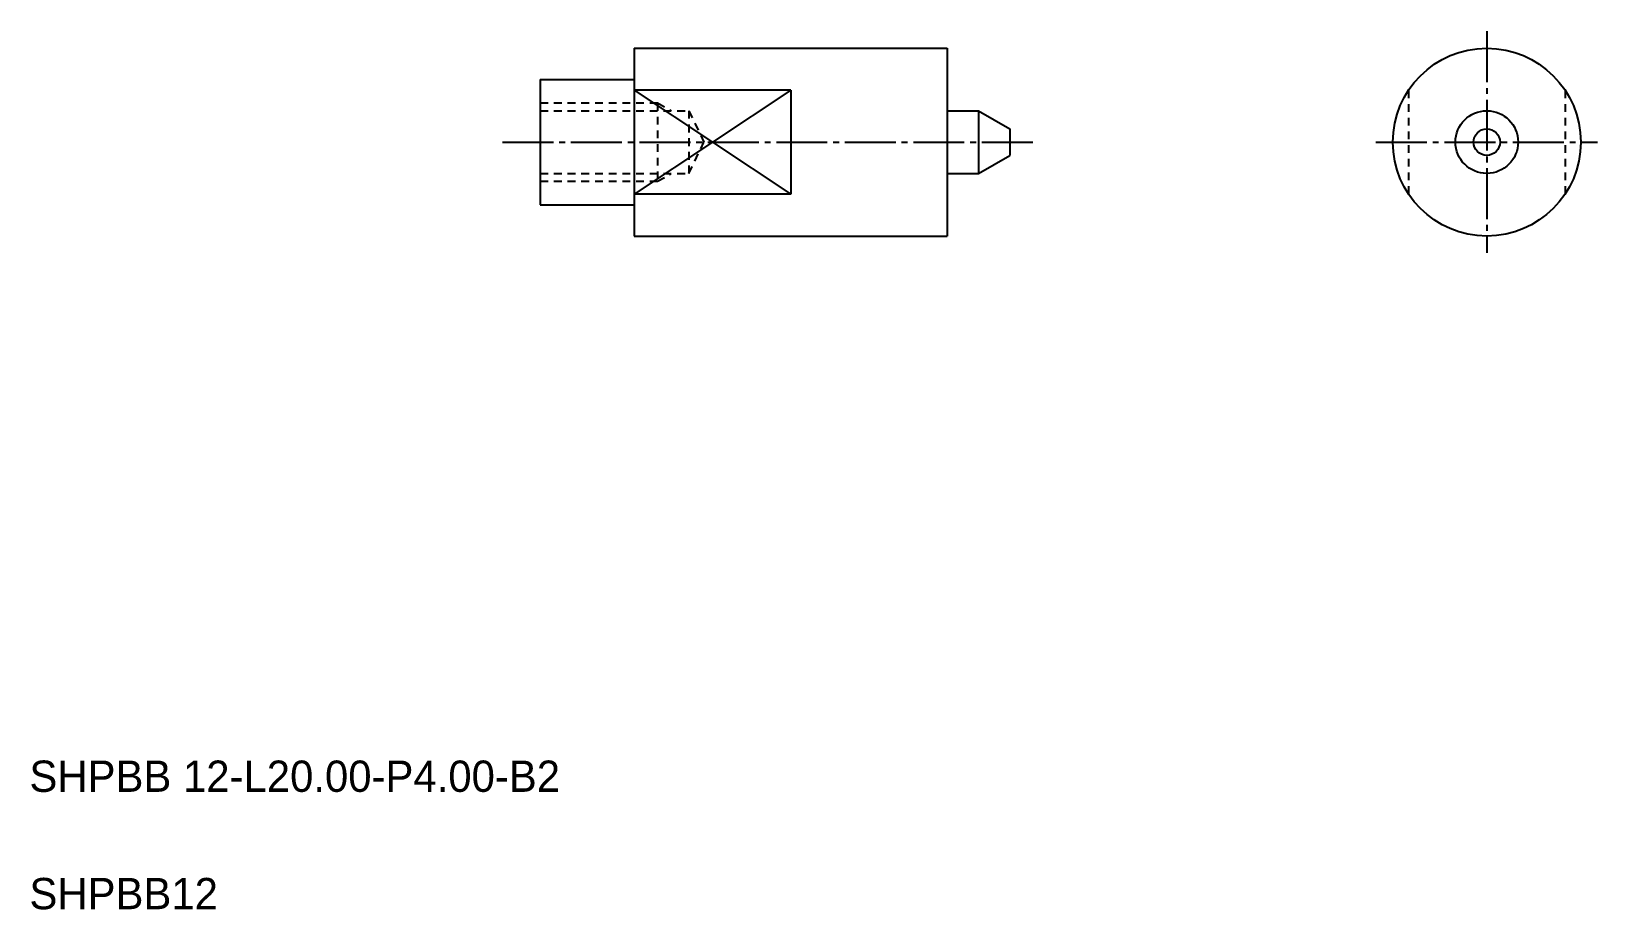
# Model space of a CAD drawing. Extents: x 5 to 105, y 5 to 61.
import ezdxf

# ---------------------------------------------------------------- set-up
doc = ezdxf.new("R2010")
doc.units = 0
doc.header["$LTSCALE"] = 0.25
doc.linetypes.add('CENTER', pattern=[17.5, 13, -1.5, 1.5, -1.5])
doc.linetypes.add('DASHED', pattern=[3.5, 2, -1.5])
doc.layers.get('0').update_dxf_attribs({"linetype": 'CONTINUOUS'})
doc.layers.add('CENTER', color=1, linetype='CENTER')

msp = doc.modelspace()

# ---------------------------------------------------------------- linework, layer by layer
for p, q in [((43.63, 60.02), (43.63, 48.02)), ((43.63, 60.02), (63.63, 60.02)), ((48.63, 60.02), (48.63, 60.02)), ((53.63, 60.02), (53.63, 60.02)), ((63.63, 60.02), (63.63, 48.02)), ((37.63, 58.02), (37.63, 50.02)), ((37.63, 58.02), (43.63, 58.02)), ((53.63, 57.33), (43.63, 57.33)), ((53.63, 57.33), (53.63, 50.7)), ((63.63, 56.02), (65.63, 56.02)), ((65.63, 56.02), (65.63, 52.02)), ((65.63, 56.02), (67.63, 54.86)), ((67.63, 54.86), (67.63, 53.17)), ((65.63, 52.02), (67.63, 53.17)), ((63.63, 52.02), (65.63, 52.02)), ((53.63, 50.7), (43.63, 50.7)), ((37.63, 50.02), (43.63, 50.02)), ((43.63, 48.02), (63.63, 48.02))]:
    msp.add_line(p, q)
at = {"color": 3}
for p, q in [((43.63, 57.33), (53.63, 50.7)), ((53.63, 57.33), (43.63, 50.7))]:
    msp.add_line(p, q, dxfattribs=at)
at = {"color": 3, "linetype": 'DASHED'}
for p, q in [((93.1, 57.33), (93.1, 50.7)), ((103.1, 57.33), (103.1, 50.7)), ((37.63, 56.52), (45.13, 56.52)), ((45.13, 56.52), (45.13, 51.52)), ((45.13, 56.52), (46, 56.02)), ((37.63, 56.02), (47.13, 56.02)), ((47.13, 56.02), (47.13, 52.02)), ((47.13, 56.02), (48.08, 54.02)), ((47.13, 52.02), (48.08, 54.02)), ((37.63, 52.02), (47.13, 52.02)), ((37.63, 51.52), (45.13, 51.52)), ((45.13, 51.52), (46, 52.02))]:
    msp.add_line(p, q, dxfattribs=at)
for radius in [6, 2, 0.845]:
    msp.add_circle((98.1, 54.02), radius)
at = {"layer": 'CENTER', "color": 1, "linetype": 'CENTER'}
for p, q in [((98.1, 61.1), (98.1, 46.94)), ((35.22, 54.02), (69.25, 54.02)), ((91.02, 54.02), (105.18, 54.02))]:
    msp.add_line(p, q, dxfattribs=at)

# ---------------------------------------------------------------- texts
for s, p in [('SHPBB 12-L20.00-P4.00-B2', (5, 12.5)), ('SHPBB12', (5, 5))]:
    msp.add_text(s, height=2).set_placement(p)

doc.saveas('drawing.dxf')
